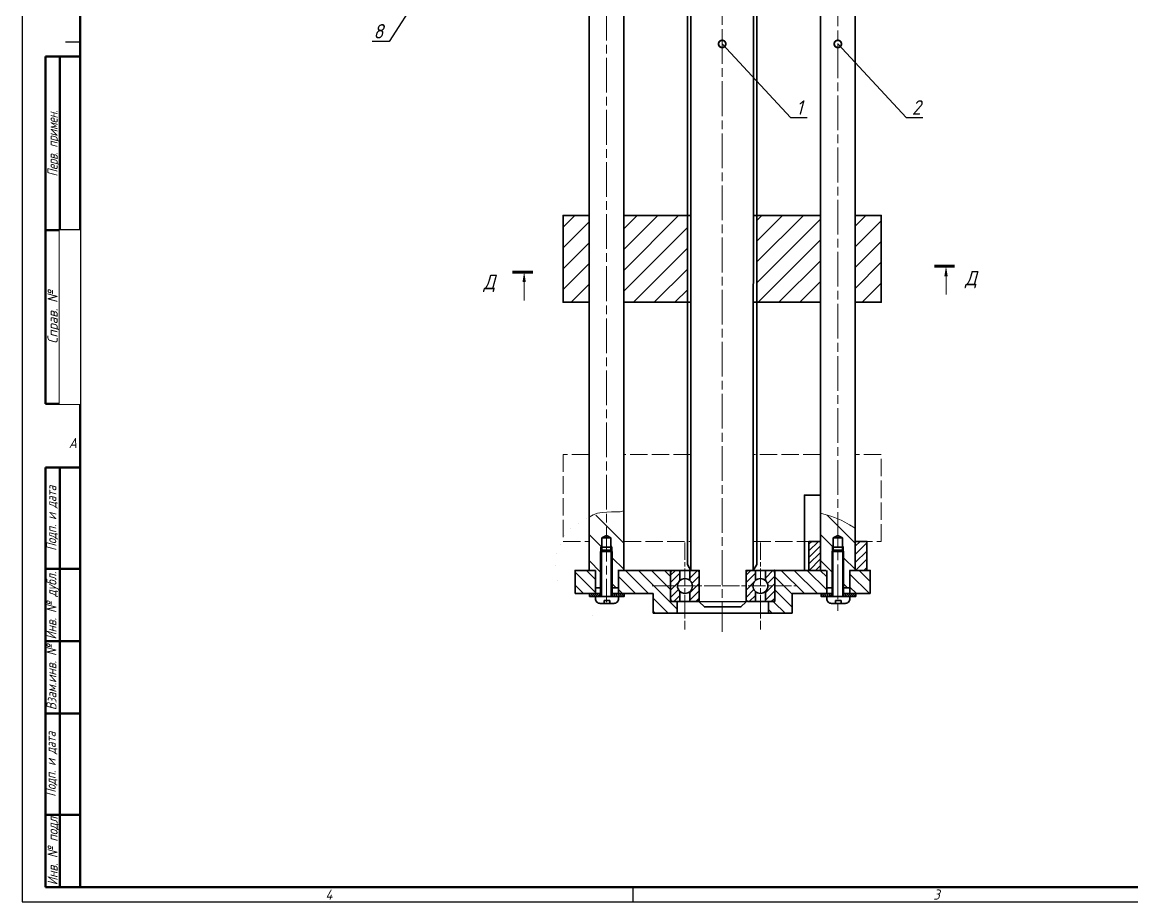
# Model space of a CAD drawing. Header units: millimetres. Extents: x 0 to 841, y 0 to 594.
# Drawn here: x 0 to 383.5, y 0 to 303.9 of the extents above; entities that cross this region are included whole.
import ezdxf
from ezdxf import colors
from ezdxf.entities.mleader import LeaderData, LeaderLine
from ezdxf.enums import TextEntityAlignment as Align
from ezdxf.math import Vec2, Vec3

# ---------------------------------------------------------------- set-up
doc = ezdxf.new("R2010")
doc.units = ezdxf.units.MM
doc.set_wipeout_variables(frame=1)
for name, pattern in [('ACGOSTWELD', [3, 2, -1]), ('AM_ISO02W050', [7.5, 6, -1.5]), ('AM_ISO08W050', [18, 12, -1.5, 3, -1.5]), ('AM_ISO08W050x2', [9, 6, -0.75, 1.5, -0.75])]:
    doc.linetypes.add(name, pattern=pattern)
doc.layers.get('0').update_dxf_attribs({"linetype": 'ACGOSTWELD', "lineweight": 15})
for name, color, linetype, lineweight in [('AM_0', 7, 'Continuous', 35), ('AM_4', 3, 'Continuous', 15), ('AM_5', 3, 'Continuous', 15), ('AM_7', 4, 'AM_ISO08W050', 15), ('AM_8', 1, 'Continuous', 15), ('AM_BOR', 7, 'Continuous', 50), ('окружности', 100, 'AM_ISO02W050', 15), ('основные', 7, 'Continuous', 35), ('оч жирные', 7, 'Continuous', 70)]:
    doc.layers.add(name, color=color, linetype=linetype, lineweight=lineweight)
doc.styles.add('ACGOSTTS', font='geniso.shx', dxfattribs={"oblique": 15})
doc.styles.get("Standard").update_dxf_attribs({"font": 'geniso.shx', "oblique": 15})
pattern_1 = [(45, (-578.817, -476.2637), (-1.2727922, 1.2727922), [])]
pattern_2 = [(45, (-552.717, -476.2637), (-1.2727922, 1.2727922), [])]
pattern_3 = [(135, (462.4938, -216.14117), (-0.3535534, -0.3535534), [])]
pattern_4 = [(135, (542.47287, -216.15967), (-0.3535534, -0.3535534), [])]

# ---------------------------------------------------------------- blocks, each defined once
blk = doc.blocks.new('GOST_A1_LANDSCAPE')
at = {"layer": 'AM_BOR', "color": 1, "lineweight": 25}
for p, q in [((0, 594), (0, 0)), ((20, 297), (15, 297)), ((211, 5), (211, 0)), ((0, 0), (841, 0))]:
    blk.add_line(p, q, dxfattribs=at)
at = {"layer": 'AM_BOR', "color": 7, "lineweight": 50}
for p, q in [((20, 589), (20, 5)), ((20, 5), (836, 5))]:
    blk.add_line(p, q, dxfattribs=at)
at = {"layer": 'AM_BOR', "color": 1, "lineweight": 25, "style": 'ACGOSTTS', "oblique": 15}
for s, p in [('A', (17.5, 158.5)), ('4', (106, 2.5)), ('3', (316, 2.5))]:
    blk.add_text(s, height=3.5, dxfattribs=at).set_placement(p, align=Align.MIDDLE_CENTER)
blk = doc.blocks.new('GOST_EXT12')
at = {"layer": 'AM_BOR', "color": 7, "lineweight": 50, "ltscale": 0.3}
for p, q in [((0, 287), (-12, 287)), ((-12, 287), (-12, 167)), ((-7, 167), (-7, 287)), ((0, 167), (0, 287)), ((-12, 227), (0, 227)), ((-12, 167), (0, 167))]:
    blk.add_line(p, q, dxfattribs=at)
at = {"layer": 'AM_BOR', "color": 7, "lineweight": 50}
for p, q in [((0, 145), (-12, 145)), ((-12, 145), (-12, 110)), ((-12, 0), (-12, 145)), ((-7, 0), (-7, 145)), ((0, 145), (0, 0)), ((0, 110), (-12, 110)), ((-12, 110), (-12, 85)), ((0, 85), (-12, 85)), ((-12, 85), (-12, 60)), ((0, 60), (-12, 60)), ((-12, 60), (-12, 25)), ((0, 25), (-12, 25)), ((-12, 25), (-12, 0)), ((0, 0), (-12, 0))]:
    blk.add_line(p, q, dxfattribs=at)
at = {"layer": 'AM_BOR', "color": 1, "lineweight": 25, "style": 'ACGOSTTS', "oblique": 15}
for s, width, p in [('Перв. примен.', 0.821392, (-9.5, 257)), ('Подп. и дата', 0.842977, (-9.95, 127.5)), ('Инв. № дубл.', 0.891828, (-9.9, 97.31)), ('Взам.инв. №', 0.899981, (-9.9, 72.5)), ('Подп. и дата', 0.842977, (-10.13, 42.5)), ('Инв. № подл', 0.910904, (-9.5, 12.5))]:
    blk.add_text(s, height=3.5, rotation=90, dxfattribs=dict(at, width=width)).set_placement(p, align=Align.MIDDLE_CENTER)
blk.add_text('Справ. №', height=3.5, rotation=90, dxfattribs=at).set_placement((-9.5, 197), align=Align.MIDDLE_CENTER)
at = {"layer": 'AM_BOR', "color": 2, "lineweight": 25, "style": 'ACGOSTTS', "oblique": 15, "width": 0.8}
for tag, p in [('GEN-TITLE-FREF{16}', (-3.5, 257)), ('GEN-TITLE-RPARTNO{16}', (-3.5, 197)), ('GEN-TITLE-SDT2{10}', (-3.5, 127.5)), ('GEN-TITLE-CSTKN{7}', (-3.5, 97.5)), ('GEN-TITLE-RSTKN{7}', (-3.5, 72.5)), ('GEN-TITLE-SDT1{10}', (-3.5, 42.5)), ('GEN-TITLE-STKN{7}', (-3.5, 12.5))]:
    blk.add_attdef(tag, text='', height=3.17, rotation=90, dxfattribs=at).set_placement(p, align=Align.MIDDLE_CENTER)
blk.add_wipeout([(-7, 227), (-7, 167), (0, 167), (0, 227)])
blk = doc.blocks.new('_DotSmall')
at = {"color": 0, "linetype": 'ByBlock', "const_width": 0.5}
blk.add_lwpolyline([(-0.0625, 0, 1), (0.0625, 0, 1)], format="xyb", close=True, dxfattribs=at)

msp = doc.modelspace()

# ---------------------------------------------------------------- hatches: boundary and pattern name
at = {"layer": 'AM_8'}
h = msp.add_hatch(dxfattribs=at)
h.set_pattern_fill('ANSI31', color=256, scale=2, angle=90, style=0)
h.set_pattern_definition([(135, (542.286, 40.9226), (-4.49013, -4.49013), [])])
edge = h.paths.add_edge_path()
edge.add_line((201.916, 133.931), (201.916, 126.609))
edge.add_line((201.916, 126.609), (203.483, 125.704))
edge.add_line((203.483, 125.704), (203.483, 123.304))
edge.add_line((203.483, 123.304), (203.916, 122.504))
edge.add_line((203.916, 122.504), (203.916, 121.05))
edge.add_line((203.916, 121.05), (203.916, 121.05))
edge.add_line((203.916, 121.05), (203.916, 108.504))
edge.add_line((203.916, 108.504), (205.916, 108.504))
edge.add_line((205.916, 108.504), (205.916, 110.504))
edge.add_line((205.916, 110.504), (205.916, 114.504))
edge.add_line((205.916, 114.504), (207.9, 114.504))
edge.add_line((207.9, 114.504), (207.902, 132.897))
edge.add_arc((201.916, 116.095), 17.836, 430.39269, 450)
edge = h.paths.add_edge_path()
edge.add_line((195.924, 132.894), (195.924, 114.509))
edge.add_line((195.924, 114.509), (197.942, 114.511))
edge.add_line((197.942, 114.511), (197.916, 108.504))
edge.add_line((197.916, 108.504), (199.916, 108.504))
edge.add_line((199.916, 108.504), (199.916, 121.05))
edge.add_line((199.916, 121.05), (199.916, 122.504))
edge.add_line((199.916, 122.504), (200.349, 123.304))
edge.add_line((200.349, 123.304), (200.349, 125.704))
edge.add_line((200.349, 125.704), (201.916, 126.609))
edge.add_line((201.916, 126.609), (201.916, 133.931))
edge.add_arc((201.916, 116.095), 17.836, 450, 469.63137)
h.paths.add_polyline_path([(201.916, 332.744), (203.899, 333.079), (205.465, 333.477), (206.828, 334.038), (207.908, 334.814), (207.908, 354.568), (205.916, 354.568), (205.916, 360.568), (203.916, 360.568), (203.916, 348.022), (203.916, 346.568), (203.483, 345.768), (203.483, 343.368), (201.916, 342.463)])
h.paths.add_polyline_path([(195.923, 331.757), (197.264, 332.103), (198.814, 332.358), (200.492, 332.571), (201.916, 332.756), (201.916, 342.463), (200.349, 343.368), (200.349, 345.768), (199.916, 346.568), (199.916, 348.022), (199.916, 348.022), (199.916, 360.568), (197.942, 360.568), (197.916, 354.568), (195.923, 354.568)])
h = msp.add_hatch(dxfattribs=at)
h.set_pattern_fill('ANSI31', color=256, scale=1.6, angle=180)
h.set_pattern_definition([(225, (540.4906, -38.3635), (3.5921, -3.5921), [])])
h.paths.add_polyline_path([(186.911, 237.13), (186.911, 207.13), (195.924, 207.13), (195.923, 237.13)])
h.paths.add_polyline_path([(207.912, 237.13), (207.909, 207.13), (229.911, 207.13), (229.912, 237.13)])
h.paths.add_polyline_path([(253.913, 237.13), (253.911, 207.13), (275.903, 207.13), (275.9, 237.13)])
h.paths.add_polyline_path([(287.888, 237.13), (287.888, 207.13), (296.911, 207.13), (296.911, 237.13)])
h = msp.add_hatch(dxfattribs=at)
h.set_pattern_fill('ANSI31', color=256, angle=90, style=0)
h.set_pattern_definition([(135, (542.473, 40.9226), (-2.245064, -2.245064), [])])
h.paths.add_polyline_path([(264.826, 114.504), (260.093, 114.504), (260.093, 103.504), (259.193, 103.704), (259.806, 103.704), (258.206, 103.704), (257.919, 103.704), (257.919, 99.711), (266.096, 99.711), (266.096, 106.504), (278.082, 106.504), (278.082, 107.504), (278.082, 107.504), (278.108, 114.504), (272.106, 114.504)])
h.paths.add_polyline_path([(286.082, 114.504), (286.082, 107.504), (286.082, 106.504), (293.093, 106.504), (293.093, 114.504)])
h.paths.add_polyline_path([(206.103, 114.504), (206.103, 107.504), (206.103, 106.504), (218.09, 106.504), (218.084, 99.711), (226.398, 99.709), (226.398, 103.699), (224.478, 103.704), (224.093, 103.604), (224.093, 114.604)])
edge = h.paths.add_edge_path()
edge.add_arc((202.103, 116.095), 17.836, 270, 327.47366)
edge.add_line((217.142, 106.504), (206.103, 106.504))
edge.add_line((206.103, 106.504), (202.103, 106.504))
edge.add_line((202.103, 106.504), (202.103, 106.004))
edge.add_line((202.103, 106.004), (205.103, 106.004))
edge.add_line((205.103, 106.004), (205.103, 105.504))
edge.add_line((205.103, 105.504), (206.103, 105.504))
edge.add_line((206.103, 105.504), (206.103, 104.704))
edge.add_arc((204.503, 104.704), 1.6, 270, 360, ccw=False)
edge.add_line((204.503, 103.104), (201.103, 103.104))
edge.add_line((201.103, 103.104), (199.703, 103.104))
edge.add_arc((199.703, 104.704), 1.6, 180, 270, ccw=False)
edge.add_line((198.103, 104.704), (198.103, 105.504))
edge.add_line((198.103, 105.504), (199.103, 105.504))
edge.add_line((199.103, 105.504), (199.103, 106.004))
edge.add_line((199.103, 106.004), (202.103, 106.004))
edge.add_line((202.103, 106.004), (202.103, 106.504))
edge.add_line((202.103, 106.504), (200.103, 106.504))
edge.add_line((200.103, 106.504), (200.103, 121.05))
edge.add_line((200.103, 121.05), (200.103, 122.504))
edge.add_line((200.103, 122.504), (200.536, 123.304))
edge.add_line((200.536, 123.304), (200.536, 125.704))
edge.add_line((200.536, 125.704), (202.103, 126.609))
edge.add_line((202.103, 126.609), (202.103, 133.931))
edge.add_arc((202.103, 116.095), 17.836, 90, 270)
edge = h.paths.add_edge_path(flags=17)
edge.add_arc((202.103, 116.095), 17.836, 270, 327.47366)
edge.add_line((217.142, 106.504), (206.103, 106.504))
edge.add_line((206.103, 106.504), (202.103, 106.504))
edge.add_line((202.103, 106.504), (202.103, 106.004))
edge.add_line((202.103, 106.004), (205.103, 106.004))
edge.add_line((205.103, 106.004), (205.103, 105.504))
edge.add_line((205.103, 105.504), (206.103, 105.504))
edge.add_line((206.103, 105.504), (206.103, 104.704))
edge.add_arc((204.503, 104.704), 1.6, 270, 360, ccw=False)
edge.add_line((204.503, 103.104), (201.103, 103.104))
edge.add_line((201.103, 103.104), (199.703, 103.104))
edge.add_arc((199.703, 104.704), 1.6, 180, 270, ccw=False)
edge.add_line((198.103, 104.704), (198.103, 105.504))
edge.add_line((198.103, 105.504), (199.103, 105.504))
edge.add_line((199.103, 105.504), (199.103, 106.004))
edge.add_line((199.103, 106.004), (202.103, 106.004))
edge.add_line((202.103, 106.004), (202.103, 106.504))
edge.add_line((202.103, 106.504), (200.103, 106.504))
edge.add_line((200.103, 106.504), (191.093, 106.504))
edge.add_line((191.093, 106.504), (191.093, 114.504))
edge.add_line((191.093, 114.504), (192.079, 114.505))
edge.add_line((192.079, 114.505), (192.079, 124.504))
edge.add_line((192.079, 124.504), (196.111, 124.504))
edge.add_line((196.111, 124.504), (196.111, 132.894))
edge.add_arc((202.103, 116.095), 17.836, 109.63137, 270)
edge = h.paths.add_edge_path(flags=17)
edge.add_line((196.111, 132.894), (196.111, 124.504))
edge.add_line((196.111, 124.504), (196.111, 114.509))
edge.add_line((196.111, 114.509), (198.129, 114.511))
edge.add_line((198.129, 114.511), (198.103, 107.504))
edge.add_line((198.103, 107.504), (200.103, 107.504))
edge.add_line((200.103, 107.504), (200.103, 121.05))
edge.add_line((200.103, 121.05), (200.103, 122.504))
edge.add_line((200.103, 122.504), (200.536, 123.304))
edge.add_line((200.536, 123.304), (200.536, 125.704))
edge.add_line((200.536, 125.704), (202.103, 126.609))
edge.add_line((202.103, 126.609), (202.103, 133.931))
edge.add_arc((202.103, 116.095), 17.836, 90, 109.63137)
h.paths.add_polyline_path([(192.079, 124.504), (192.079, 114.505), (196.111, 114.509), (196.111, 124.504)], flags=16)
h = msp.add_hatch(dxfattribs=at)
h.set_pattern_fill('ANSI31', color=256, scale=2, angle=90, style=0)
h.set_pattern_definition([(135, (622.265, 40.9226), (-4.49013, -4.49013), [])])
edge = h.paths.add_edge_path()
edge.add_line((281.895, 133.931), (281.895, 126.609))
edge.add_line((281.895, 126.609), (283.462, 125.704))
edge.add_line((283.462, 125.704), (283.462, 123.304))
edge.add_line((283.462, 123.304), (283.895, 122.504))
edge.add_line((283.895, 122.504), (283.895, 121.05))
edge.add_line((283.895, 121.05), (283.895, 121.05))
edge.add_line((283.895, 121.05), (283.895, 108.504))
edge.add_line((283.895, 108.504), (285.895, 108.504))
edge.add_line((285.895, 108.504), (285.895, 110.504))
edge.add_line((285.895, 110.504), (285.895, 114.504))
edge.add_line((285.895, 114.504), (287.879, 114.504))
edge.add_line((287.879, 114.504), (287.881, 132.897))
edge.add_arc((281.895, 116.095), 17.836, 430.39269, 450)
edge = h.paths.add_edge_path()
edge.add_line((275.903, 132.894), (275.903, 114.509))
edge.add_line((275.903, 114.509), (277.921, 114.511))
edge.add_line((277.921, 114.511), (277.895, 107.504))
edge.add_line((277.895, 107.504), (279.895, 107.504))
edge.add_line((279.895, 107.504), (279.895, 121.05))
edge.add_line((279.895, 121.05), (279.895, 122.504))
edge.add_line((279.895, 122.504), (280.328, 123.304))
edge.add_line((280.328, 123.304), (280.328, 125.704))
edge.add_line((280.328, 125.704), (281.895, 126.609))
edge.add_line((281.895, 126.609), (281.895, 133.931))
edge.add_arc((281.895, 116.095), 17.836, 450, 469.63137)
edge = h.paths.add_edge_path()
edge.add_line((277.897, 133.674), (275.903, 134.221))
edge.add_line((275.903, 134.221), (275.903, 132.894))
edge.add_arc((281.895, 116.095), 17.836, 101.67444, 109.63137, ccw=False)
edge.add_line((278.286, 133.562), (277.897, 133.674))
h = msp.add_hatch(dxfattribs=at)
h.set_pattern_fill('_U', color=256, scale=1.6, angle=405, style=0, pattern_type=0)
h.set_pattern_definition([(45, (-2695.4497, -234.9055), (-1.13137085, 1.13137085), [])])
h.paths.add_polyline_path([(274.345, 114.504), (274.639, 114.504), (275.895, 114.504), (275.903, 114.504), (275.903, 124.504), (271.919, 124.504), (271.919, 114.504)])
h = msp.add_hatch(dxfattribs=at)
h.set_pattern_fill('_U', color=256, scale=2, angle=405, style=0, pattern_type=0)
h.set_pattern_definition([(45, (-2615.4224, -234.9055), (-1.4142136, 1.4142136), [])])
h.paths.add_polyline_path([(289.494, 114.504), (291.919, 114.504), (291.919, 124.504), (287.936, 124.504), (287.936, 114.504)])
h = msp.add_hatch(dxfattribs=at)
h.set_pattern_fill('_U', color=256, scale=1.8, angle=405, style=0, pattern_type=0)
h.set_pattern_definition(pattern_1)
edge = h.paths.add_edge_path()
edge.add_line((224.993, 103.704), (227.32, 103.704))
edge.add_line((227.32, 103.704), (227.32, 107.192))
edge.add_arc((229.043, 109.104), 2.574, 492.00772, 587.99228, ccw=False)
edge.add_line((227.32, 111.017), (227.32, 114.504))
edge.add_line((227.32, 114.504), (224.993, 114.504))
edge.add_arc((224.993, 113.604), 0.9, 450, 540)
edge.add_line((224.093, 113.604), (224.093, 104.604))
edge.add_arc((224.993, 104.604), 0.9, 540, 630)
h = msp.add_hatch(dxfattribs=at)
h.set_pattern_fill('_U', color=256, scale=1.8, angle=405, style=0, pattern_type=0)
h.set_pattern_definition(pattern_1)
edge = h.paths.add_edge_path()
edge.add_line((233.093, 114.504), (230.765, 114.504))
edge.add_line((230.765, 114.504), (230.765, 111.017))
edge.add_arc((229.043, 109.104), 2.574, 312.00772, 407.99228, ccw=False)
edge.add_line((230.765, 107.192), (230.765, 103.704))
edge.add_line((230.765, 103.704), (233.093, 103.704))
edge.add_arc((233.093, 104.604), 0.9, 630, 720)
edge.add_line((233.993, 104.604), (233.993, 113.604))
edge.add_arc((233.093, 113.604), 0.9, 360, 450)
h = msp.add_hatch(dxfattribs=at)
h.set_pattern_fill('_U', color=256, scale=1.8, angle=405, style=0, pattern_type=0)
h.set_pattern_definition(pattern_2)
edge = h.paths.add_edge_path()
edge.add_line((251.093, 103.704), (253.42, 103.704))
edge.add_line((253.42, 103.704), (253.42, 107.192))
edge.add_arc((255.143, 109.104), 2.574, 492.00772, 587.99228, ccw=False)
edge.add_line((253.42, 111.017), (253.42, 114.504))
edge.add_line((253.42, 114.504), (251.093, 114.504))
edge.add_arc((251.093, 113.604), 0.9, 450, 540)
edge.add_line((250.193, 113.604), (250.193, 104.604))
edge.add_arc((251.093, 104.604), 0.9, 540, 630)
h = msp.add_hatch(dxfattribs=at)
h.set_pattern_fill('_U', color=256, scale=1.8, angle=405, style=0, pattern_type=0)
h.set_pattern_definition(pattern_2)
edge = h.paths.add_edge_path()
edge.add_line((259.193, 114.504), (256.865, 114.504))
edge.add_line((256.865, 114.504), (256.865, 111.017))
edge.add_arc((255.143, 109.104), 2.574, 312.00772, 407.99228, ccw=False)
edge.add_line((256.865, 107.192), (256.865, 103.704))
edge.add_line((256.865, 103.704), (259.193, 103.704))
edge.add_arc((259.193, 104.604), 0.9, 630, 720)
edge.add_line((260.093, 104.604), (260.093, 113.604))
edge.add_arc((259.193, 113.604), 0.9, 360, 450)
h = msp.add_hatch(dxfattribs=at)
h.set_pattern_fill('_U', color=256, scale=0.5, angle=135, style=0, pattern_type=0)
h.set_pattern_definition(pattern_3)
h.paths.add_polyline_path([(196.103, 105.504), (198.103, 105.504), (199.621, 105.504), (199.621, 106.504), (196.103, 106.504)])
h = msp.add_hatch(dxfattribs=at)
h.set_pattern_fill('_U', color=256, scale=0.5, angle=135, style=0, pattern_type=0)
h.set_pattern_definition(pattern_3)
h.paths.add_polyline_path([(204.585, 105.504), (206.103, 105.504), (208.103, 105.504), (208.103, 106.504), (204.585, 106.504)])
h = msp.add_hatch(dxfattribs=at)
h.set_pattern_fill('_U', color=256, scale=0.5, angle=135, style=0, pattern_type=0)
h.set_pattern_definition(pattern_4)
h.paths.add_polyline_path([(276.082, 105.486), (278.082, 105.486), (279.6, 105.486), (279.6, 106.486), (276.082, 106.486)])
h = msp.add_hatch(dxfattribs=at)
h.set_pattern_fill('_U', color=256, scale=0.5, angle=135, style=0, pattern_type=0)
h.set_pattern_definition(pattern_4)
h.paths.add_polyline_path([(284.564, 105.486), (286.082, 105.486), (288.082, 105.486), (288.082, 106.486), (284.564, 106.486)])

# ---------------------------------------------------------------- linework, layer by layer
at = {"layer": 'AM_0'}
for p, q in [((201.916, 126.609), (200.349, 125.704)), ((201.916, 126.609), (203.483, 125.704)), ((281.895, 126.609), (280.328, 125.704)), ((281.895, 126.609), (283.462, 125.704)), ((200.349, 121.504), (200.349, 125.704)), ((203.483, 125.704), (200.349, 125.704)), ((203.483, 121.504), (203.483, 125.704)), ((280.328, 121.504), (280.328, 125.704)), ((283.462, 125.704), (280.328, 125.704)), ((283.462, 121.504), (283.462, 125.704)), ((203.916, 122.504), (199.916, 122.504)), ((283.895, 122.504), (279.895, 122.504))]:
    msp.add_line(p, q, dxfattribs=at)
at = {"layer": 'AM_4'}
for p, q in [((199.916, 122.504), (200.349, 123.304)), ((203.916, 122.504), (203.483, 123.304)), ((279.895, 122.504), (280.328, 123.304)), ((283.895, 122.504), (283.462, 123.304)), ((199.916, 122.504), (199.916, 121.05)), ((200.349, 121.504), (200.349, 105.504)), ((203.483, 121.504), (203.483, 105.504)), ((203.916, 122.504), (203.916, 121.05)), ((279.895, 122.504), (279.895, 121.05)), ((280.328, 121.504), (280.328, 105.504)), ((283.462, 121.504), (283.462, 105.504)), ((283.895, 122.504), (283.895, 121.05))]:
    msp.add_line(p, q, dxfattribs=at)
for points in [[(195.924, 132.873), (197.303, 133.743), (198.827, 134.276), (200.441, 134.555), (202.088, 134.663), (203.713, 134.682), (205.261, 134.696), (206.676, 134.786), (207.902, 135.035)], [(275.91, 134.22), (277.897, 133.674), (279.464, 133.221), (280.75, 132.8), (281.896, 132.351), (283.043, 131.812), (284.33, 131.123), (285.898, 130.224), (287.888, 129.055)]]:
    msp.add_lwpolyline(points, dxfattribs=at)
at = {"layer": 'AM_5'}
for p, q in [((319.286, 209.813), (319.286, 216.132)), ((173.488, 207.769), (173.488, 214.088))]:
    msp.add_line(p, q, dxfattribs=at)
at = {"layer": 'AM_5', "linetype": 'Continuous'}
for points in [[(319.869, 216.132), (318.703, 216.132), (319.286, 219.632)], [(174.072, 214.088), (172.905, 214.088), (173.488, 217.588)]]:
    msp.add_trace(points, dxfattribs=at)
at = {"layer": 'AM_7'}
for p, q in [((241.922, 499.474), (241.905, 93.325)), ((281.895, 368.568), (281.895, 100.504)), ((201.916, 363.568), (201.916, 103.517)), ((207.916, 283.568), (207.9, 114.504)), ((275.895, 283.568), (275.912, 114.504))]:
    msp.add_line(p, q, dxfattribs=at)
at = {"layer": 'AM_7', "linetype": 'AM_ISO08W050x2'}
for p, q in [((229.043, 124.104), (229.043, 94.104)), ((255.143, 124.104), (255.143, 94.104)), ((217.688, 109.2), (241.432, 109.2)), ((241.906, 109.2), (267.532, 109.2))]:
    msp.add_line(p, q, dxfattribs=at)
at = {"layer": 'окружности'}
for points in [[(195.923, 154.504), (186.911, 154.504), (186.911, 124.504), (195.923, 124.504)], [(231.14, 154.504), (207.908, 154.504)], [(275.903, 154.504), (252.686, 154.504)], [(287.888, 124.504), (296.911, 124.504), (296.911, 154.504), (287.888, 154.504)], [(207.908, 124.504), (231.138, 124.504)], [(252.684, 124.504), (275.903, 124.504)]]:
    msp.add_lwpolyline(points, dxfattribs=at)
at = {"layer": 'основные'}
for p, q in [((229.922, 433.286), (229.906, 116.504)), ((253.922, 417.294), (253.906, 116.586)), ((231.151, 402.287), (231.133, 114.504)), ((252.679, 114.504), (252.696, 402.287)), ((200.349, 121.504), (199.916, 121.05)), ((203.916, 121.05), (199.916, 121.05)), ((199.916, 121.05), (199.916, 105.504)), ((203.483, 121.504), (200.349, 121.504)), ((203.916, 121.05), (203.483, 121.504)), ((203.916, 105.504), (203.916, 121.05)), ((280.328, 121.504), (279.895, 121.05)), ((283.895, 121.05), (279.895, 121.05)), ((279.895, 121.05), (279.895, 105.504)), ((283.462, 121.504), (280.328, 121.504)), ((283.895, 121.05), (283.462, 121.504)), ((283.895, 105.504), (283.895, 121.05)), ((203.916, 117.05), (203.916, 106.504)), ((229.906, 116.504), (231.133, 114.504)), ((253.906, 116.586), (252.679, 114.504)), ((283.895, 117.05), (283.895, 106.504)), ((209.654, 114.504), (206.52, 114.504)), ((222.093, 114.504), (223.093, 114.504)), ((224.993, 114.504), (233.993, 114.504)), ((230.765, 114.504), (224.993, 114.504)), ((227.32, 114.504), (227.32, 111.017)), ((230.765, 114.504), (230.765, 111.017)), ((251.093, 114.504), (252.866, 114.504)), ((251.093, 114.504), (260.093, 114.504)), ((256.865, 114.504), (251.093, 114.504)), ((251.093, 114.504), (252.093, 114.504)), ((252.866, 114.504), (252.866, 114.504)), ((253.42, 114.504), (253.42, 111.017)), ((256.865, 114.504), (256.865, 111.017)), ((266.826, 114.504), (274.826, 114.504)), ((274.531, 114.504), (277.665, 114.504)), ((198.103, 110.504), (198.103, 106.504)), ((206.103, 110.504), (206.103, 106.504)), ((278.082, 110.504), (278.082, 106.504)), ((286.082, 110.504), (286.082, 106.504)), ((200.103, 106.504), (191.093, 106.504)), ((199.621, 106.504), (199.621, 105.504)), ((203.103, 104.104), (201.103, 104.104)), ((201.103, 104.104), (201.103, 103.104)), ((203.103, 103.104), (203.103, 104.104)), ((218.09, 106.504), (204.103, 106.504)), ((204.585, 106.504), (204.585, 105.504)), ((218.083, 99.711), (218.09, 106.504)), ((224.093, 103.704), (226.398, 103.704)), ((226.398, 103.704), (226.398, 99.704)), ((227.32, 107.192), (227.32, 103.704)), ((230.765, 107.192), (230.765, 103.704)), ((233.093, 103.704), (233.993, 103.704)), ((233.993, 103.704), (250.193, 103.654)), ((253.42, 107.192), (253.42, 103.704)), ((256.865, 107.192), (256.865, 103.704)), ((260.093, 103.704), (257.919, 103.704)), ((257.919, 103.704), (257.919, 99.711)), ((266.096, 99.711), (266.096, 106.504)), ((266.096, 106.504), (280.082, 106.504)), ((279.6, 106.504), (279.6, 105.504)), ((283.082, 104.104), (281.082, 104.104)), ((281.082, 104.104), (281.082, 103.104)), ((283.082, 103.104), (283.082, 104.104)), ((284.082, 106.504), (293.093, 106.504)), ((284.564, 106.504), (284.564, 105.504)), ((226.398, 99.704), (218.084, 99.711)), ((218.084, 99.711), (266.101, 99.711))]:
    msp.add_line(p, q, dxfattribs=at)
for points in [[(197.942, 114.511), (195.924, 114.504), (195.923, 354.568), (197.92, 354.568)], [(205.916, 354.568), (207.908, 354.568), (207.909, 114.504), (205.916, 114.504)], [(277.9, 354.568), (275.904, 354.568), (275.903, 114.504), (277.899, 114.504)], [(285.892, 114.504), (287.888, 114.504), (287.889, 354.568), (285.892, 354.568)], [(195.923, 237.13), (186.911, 237.13), (186.911, 207.13), (195.924, 207.13)], [(231.141, 237.13), (207.908, 237.13)], [(275.904, 237.13), (252.686, 237.13)], [(287.888, 207.13), (296.911, 207.13), (296.911, 237.13), (287.888, 237.13)], [(207.908, 207.13), (231.139, 207.13)], [(252.684, 207.13), (275.903, 207.13)], [(275.903, 114.504), (270.365, 114.504), (270.365, 140.504), (275.903, 140.504)], [(275.911, 124.504), (271.919, 124.504), (271.919, 114.504), (277.899, 114.504)], [(285.895, 114.504), (291.919, 114.504), (291.919, 124.504), (287.895, 124.504)], [(198.129, 114.511), (191.093, 114.504), (191.093, 106.504)], [(200.103, 108.504), (198.103, 108.504), (198.129, 114.504), (198.129, 114.504)], [(206.103, 114.504), (206.103, 114.504), (206.103, 108.504), (204.103, 108.504)], [(207.393, 114.504), (219.393, 114.504)], [(233.993, 103.704), (233.993, 114.504), (209.702, 114.504)], [(224.093, 103.704), (224.093, 114.504), (218.093, 114.504)], [(232.397, 114.504), (233.993, 114.504), (233.993, 103.654), (235.793, 101.854), (248.393, 101.854), (250.193, 103.654), (250.193, 114.504)], [(250.193, 103.704), (250.193, 114.504), (274.506, 114.504)], [(260.093, 103.704), (260.093, 114.604), (266.093, 114.504)], [(276.826, 114.504), (276.826, 114.504), (264.826, 114.504)], [(280.082, 108.504), (278.082, 108.504), (278.108, 114.504), (278.108, 114.504)], [(286.082, 114.504), (286.082, 114.504), (286.082, 108.504), (284.082, 108.504)], [(286.078, 114.504), (293.093, 114.504), (293.093, 106.504)], [(204.103, 106.504), (208.103, 106.504), (208.103, 105.504), (196.103, 105.504), (196.103, 106.504), (200.103, 106.504)], [(284.082, 106.504), (288.082, 106.504), (288.082, 105.504), (276.082, 105.504), (276.082, 106.504), (280.082, 106.504)]]:
    msp.add_lwpolyline(points, dxfattribs=at)
for points in [[(233.093, 103.704), (224.993, 103.704, -0.4142136), (224.093, 104.604), (224.093, 113.604, -0.4142136), (224.993, 114.504), (233.093, 114.504, -0.4142136), (233.993, 113.604), (233.993, 104.604, -0.4142136), (233.093, 103.704, -1.6557411)], [(259.193, 103.704), (251.093, 103.704, -0.4142136), (250.193, 104.604), (250.193, 113.604, -0.4142136), (251.093, 114.504), (259.193, 114.504, -0.4142136), (260.093, 113.604), (260.093, 104.604, -0.4142136), (259.193, 103.704, -1.6557411)], [(201.103, 103.104), (199.703, 103.104, -0.4142136), (198.103, 104.704), (198.103, 105.504), (206.103, 105.504), (206.103, 104.704, -0.4142136), (204.503, 103.104), (201.103, 103.104)], [(201.103, 103.104), (199.703, 103.104, -0.4142136), (198.103, 104.704), (198.103, 105.504), (200.103, 105.504)], [(201.103, 103.104), (199.703, 103.104, -0.4142136), (198.103, 104.704), (198.103, 105.504)], [(198.103, 105.504), (198.103, 104.704, 0.4142136), (199.703, 103.104), (203.103, 103.104)], [(204.103, 105.504), (206.103, 105.504), (206.103, 104.704, -0.4142136), (204.503, 103.104), (201.103, 103.104)], [(203.103, 103.104), (204.503, 103.104, 0.4142136), (206.103, 104.704), (206.103, 105.504)], [(206.103, 105.504), (206.103, 104.704, -0.4142136), (204.503, 103.104), (203.103, 103.104)], [(281.082, 103.104), (279.682, 103.104, -0.4142136), (278.082, 104.704), (278.082, 105.504), (286.082, 105.504), (286.082, 104.704, -0.4142136), (284.482, 103.104), (281.082, 103.104)], [(281.082, 103.104), (279.682, 103.104, -0.4142136), (278.082, 104.704), (278.082, 105.504), (286.082, 105.504), (286.082, 104.704, -0.4142136), (284.482, 103.104), (281.082, 103.104)], [(281.082, 103.104), (279.682, 103.104, -0.4142136), (278.082, 104.704), (278.082, 105.504)], [(278.082, 105.504), (278.082, 104.704, 0.4142136), (279.682, 103.104), (283.082, 103.104)], [(283.082, 103.104), (284.482, 103.104, 0.4142136), (286.082, 104.704), (286.082, 105.504)], [(286.082, 105.504), (286.082, 104.704, -0.4142136), (284.482, 103.104), (283.082, 103.104)]]:
    msp.add_lwpolyline(points, format="xyb", dxfattribs=at)
for centre in [(229.043, 109.104), (255.143, 109.104)]:
    msp.add_circle(centre, 2.574, dxfattribs=at)
at = {"layer": 'оч жирные'}
for p, q in [((315.256, 219.632), (322.256, 219.632)), ((169.458, 217.588), (176.458, 217.588))]:
    msp.add_line(p, q, dxfattribs=at)

# ---------------------------------------------------------------- block references
at = {"lineweight": 0}
msp.add_blockref('GOST_A1_LANDSCAPE', (0, 0), dxfattribs=at)

# ---------------------------------------------------------------- texts
at = {"layer": 'основные', "char_height": 5, "attachment_point": 1}
for insert in [(159.438, 216.659), (325.885, 217.995)]:
    msp.add_mtext('Д', dxfattribs=dict(at, insert=insert))

# ---------------------------------------------------------------- leaders
at = {"layer": 'AM_4'}
ml = msp.add_multileader_mtext('Standard', dxfattribs=at)
ml.set_content('8', color=256)
ml.set_leader_properties()
ml.set_arrow_properties(name='DOTSMALL')
ml.build(insert=Vec2(0, 0))
ml.multileader.update_dxf_attribs({"text_left_attachment_type": 6, "text_right_attachment_type": 6, "dogleg_length": 0, "arrow_head_size": 5})
ctx = ml.context
ctx.base_point, ctx.char_height, ctx.arrow_head_size, ctx.plane_origin = Vec3(119.589, 297.253), 5, 5, Vec3(177.155, 299.374)
ctx.left_attachment, ctx.right_attachment, ctx.text_align_type = 6, 6, 2
notes = []
notes.append((ctx, [(1, (1, 1, 0), (126.794, 297.253), (-1, 0), 0, [(0, [(165.401, 357.349)], 0, [])])]))
ctx.mtext.insert, ctx.mtext.alignment, ctx.mtext.flow_direction = Vec3(124.794, 303.253), 3, 5
ml = msp.add_multileader_mtext('Standard', dxfattribs=at)
ml.set_content('1', color=256)
ml.set_leader_properties()
ml.set_arrow_properties(name='DOTSMALL')
ml.build(insert=Vec2(0, 0))
ml.multileader.update_dxf_attribs({"text_left_attachment_type": 6, "text_right_attachment_type": 6, "dogleg_length": 0, "arrow_head_size": 5})
ctx = ml.context
ctx.base_point, ctx.char_height, ctx.arrow_head_size, ctx.plane_origin = Vec3(265.498, 270.948), 5, 5, Vec3(295.21, 233.205)
ctx.left_attachment, ctx.right_attachment = 6, 6
notes.append((ctx, [(0, (1, 1, 0), (265.498, 270.948), (1, 0), 0, [(0, [(241.914, 296.399)], 0, [])])]))
ctx.mtext.insert, ctx.mtext.flow_direction = Vec3(267.498, 276.948), 5
ml = msp.add_multileader_mtext('Standard', dxfattribs=at)
ml.set_content('2', color=256)
ml.set_leader_properties()
ml.set_arrow_properties(name='DOTSMALL')
ml.build(insert=Vec2(0, 0))
ml.multileader.update_dxf_attribs({"text_left_attachment_type": 6, "text_right_attachment_type": 6, "dogleg_length": 0, "arrow_head_size": 5})
ctx = ml.context
ctx.base_point, ctx.char_height, ctx.arrow_head_size, ctx.plane_origin = Vec3(305.48, 270.948), 5, 5, Vec3(335.191, 233.205)
ctx.left_attachment, ctx.right_attachment = 6, 6
notes.append((ctx, [(0, (1, 1, 0), (305.48, 270.948), (1, 0), 0, [(0, [(281.895, 296.399)], 0, [])])]))
ctx.mtext.insert, ctx.mtext.flow_direction = Vec3(307.48, 276.948), 5
for ctx, leaders in notes:
    for number, flags, end, landing, length, lines in leaders:
        leader = LeaderData()
        leader.index, (leader.has_last_leader_line, leader.has_dogleg_vector, leader.attachment_direction) = number, flags
        leader.last_leader_point, leader.dogleg_vector, leader.dogleg_length = Vec3(end), Vec3(landing), length
        for number, points, colour, breaks in lines:
            line = LeaderLine()
            line.index, line.vertices, line.color, line.breaks = number, Vec3.list(points), colors.encode_raw_color(colour), breaks
            leader.lines.append(line)
        ctx.leaders.append(leader)

# ---------------------------------------------------------------- next in the draw order: block references
at = {"lineweight": 0}
msp.add_blockref('GOST_EXT12', (20, 5), dxfattribs=at)

doc.saveas('drawing.dxf')
